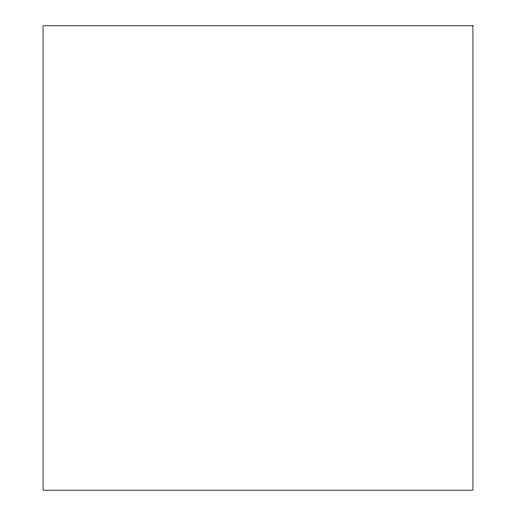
<?xml version="1.0" encoding="UTF-8"?>
<svg xmlns="http://www.w3.org/2000/svg" width="516" height="516" viewBox="0 0 516 516"><rect width="100%" height="100%" fill="white"/><g stroke="black" fill="none" stroke-linecap="round" stroke-linejoin="round"><path stroke-width="0.77" d="M472.927 25.8L43.073 25.8L43.073 490.2L472.927 490.2L472.927 25.8"/></g></svg>
